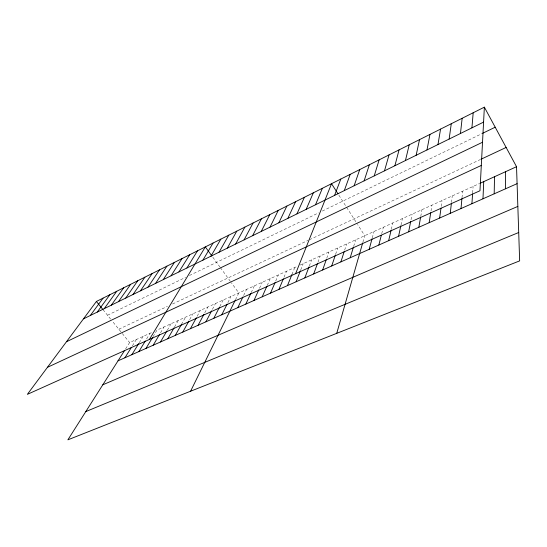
<?xml version="1.0" encoding="UTF-8"?>
<svg xmlns="http://www.w3.org/2000/svg" width="547" height="547" viewBox="0 0 547 547"><rect width="100%" height="100%" fill="white"/><g stroke="black" fill="none" stroke-linecap="round" stroke-linejoin="round"><path stroke-width="0.41" stroke-dasharray="2.73 2.05" d="M472.649 193.029L473.1 186.452M461.996 197.829L462.605 191.218M451.48 202.561L452.246 195.929M441.224 206.404L442.017 200.578M431.002 211.012L431.925 205.166M420.766 216.393L421.956 209.692M411.016 219.778L412.123 214.164M401.019 225.015L402.414 218.581M391.303 229.391L392.821 222.937M381.717 233.713L383.351 227.237M372.247 237.979L374.004 231.49M362.9 242.191L364.767 235.689L357.601 224.482M353.67 246.348L355.646 239.832M344.644 250.17L346.634 243.928M335.639 254.232L337.738 247.976M326.75 258.239L328.945 251.969M317.971 262.198L320.255 255.914M309.294 266.109L311.674 259.818M300.72 269.972L303.195 263.675M291.934 274.573L294.812 267.483M283.996 277.295L286.532 271.244M275.729 281.021L278.341 274.97M267.223 285.466L270.252 278.642M259.49 288.351L262.252 282.279M251.155 292.707L254.348 285.876M243.62 295.503L246.533 289.425M235.449 299.783L238.807 292.939L231.408 282.772M227.88 302.6L230.937 296.515M219.785 306.628L223.155 300.05M212.4 309.397L215.463 303.544M204.735 312.85L207.86 307.004M197.159 316.269L200.346 310.416M189.665 319.646L192.913 313.793M181.44 324.453L185.563 317.137M174.52 327.024L178.301 320.439M167.273 330.292L171.115 323.701M160.538 332.788L164.004 326.935M153.023 336.713L156.975 330.128L297.096 266.444M146.596 338.914L150.028 333.287M139.239 342.743L143.15 336.412M132.381 345.834L136.347 339.502M125.605 348.89L129.618 342.566L151.574 332.583M107.527 315.236L185.624 277.356M189.426 275.51L318.573 212.872M322.286 211.074L481.845 133.68M118.822 329.205L167.45 306.382M172.537 303.995L308.002 240.427M309.431 239.757L480.191 159.621M300.146 265.056L479.186 183.683M102.993 309.623L110.617 319.058M113.195 322.245L121.776 332.863M122.268 333.472L129.618 342.566M212.824 257.227L219.887 266.936M220.366 267.592L230.916 282.088M338.853 195.156L346.189 206.636M346.627 207.32L357.15 223.778"/><path stroke-width="0.82" d="M494.187 193.829L494.522 176.715M482.974 198.807L483.739 181.611M484.368 107.164L479.979 190.746L27.35 394.36L96.402 301.465L484.368 107.164L516.532 166.712L519.65 260.885L67.869 439.836L124.709 350.292M471.911 203.716L472.594 193.85M471.931 127.848L473.182 112.764M461.005 208.557L461.921 198.65M460.451 133.495L462.153 118.289M450.243 213.337L451.384 203.388M439.631 218.048L440.991 208.065M449.135 139.061L451.275 123.738M429.163 222.697L430.742 212.68M437.976 144.545L440.547 129.113M418.831 227.285L420.616 217.234M426.981 149.953L429.963 134.412M408.636 231.812L410.694 221.385M398.578 236.277L400.842 225.815M416.137 155.286L419.522 139.642M388.65 240.68L391.119 230.198M405.443 160.544L409.218 144.798M378.852 245.035L381.307 235.326M394.893 165.727L399.057 149.892M369.184 249.329L372.028 238.786M384.493 170.842L389.026 154.91M336.733 333.342L362.668 242.998M350.21 257.753L353.424 247.162M374.237 175.888L379.133 159.868M340.904 261.883L344.145 251.736M364.117 180.859L369.362 164.763M331.714 265.958L335.379 255.011M354.135 185.768L359.721 169.591M322.641 269.992L326.203 259.804M313.684 273.965L317.397 263.763M344.289 190.616L350.203 174.356M304.829 277.897L309 266.895M334.573 195.388L340.808 179.06M296.091 281.78L300.412 270.758M295.599 273.685L331.53 183.71L337.991 193.816M287.455 285.609L291.934 274.573M315.516 204.763L322.374 188.291M278.929 289.397L283.36 278.813M270.505 293.137L275.079 282.539M306.176 209.351L313.328 192.824M262.177 296.836L266.888 286.225M296.959 213.884L304.399 197.296M253.952 300.488L258.793 289.869M287.859 218.362L295.578 201.713M245.822 304.098L250.799 293.465M278.874 222.779L286.867 206.075M237.795 307.66L242.889 297.021M190.588 391.228L235.073 300.542M270.006 227.142L278.266 210.383M221.774 314.771L227.114 304.125M261.247 231.443L269.767 214.643M213.788 318.32L219.409 307.359M252.605 235.695L261.37 218.848M205.898 321.821L211.634 310.853M198.096 325.287L203.956 314.313M244.065 239.894L253.07 222.998M190.39 328.706L196.366 317.732M235.627 244.044L244.878 227.108M182.773 332.091L188.859 321.11M227.299 248.14L236.776 231.162M175.245 335.427L181.44 324.453M219.067 252.188L228.776 235.169M167.806 338.737L174.103 327.756M160.449 341.998L166.849 331.024M210.944 256.181L220.865 239.128M153.174 345.232L159.676 334.251M202.91 260.133L213.05 243.046M145.981 348.418L152.579 337.444M149.386 339.461L205.323 246.916L211.894 255.948M138.876 351.577L145.311 341.027M186.903 268.003L197.46 250.854M131.848 354.702L138.801 343.448M178.924 271.921L189.686 254.745M124.894 357.786L131.499 347.236M171.047 275.797L182.001 258.594M163.266 279.626L174.411 262.396M155.574 283.408L166.903 266.157M147.977 287.141L159.492 269.869M140.47 290.833L152.155 273.541M133.051 294.484L144.907 277.172M125.714 298.088L137.741 280.761M118.467 301.65L130.658 284.31M111.308 305.171L123.649 287.818M104.224 308.658L116.723 291.284M97.229 312.098L109.872 294.717M90.31 315.503L103.096 298.108M83.465 318.86L483.582 122.118M482.577 133.324L495.199 127.205M66.474 341.725L482.529 142.247M480.963 159.259L506.132 147.451M47.459 367.31L481.312 165.426M479.945 183.341L516.532 166.712M118.015 360.835L517.093 183.655M102.795 384.814L517.845 206.404M85.804 411.583L518.713 232.502M96.402 301.465L102.993 309.623M505.455 171.744L505.558 188.777"/></g></svg>
